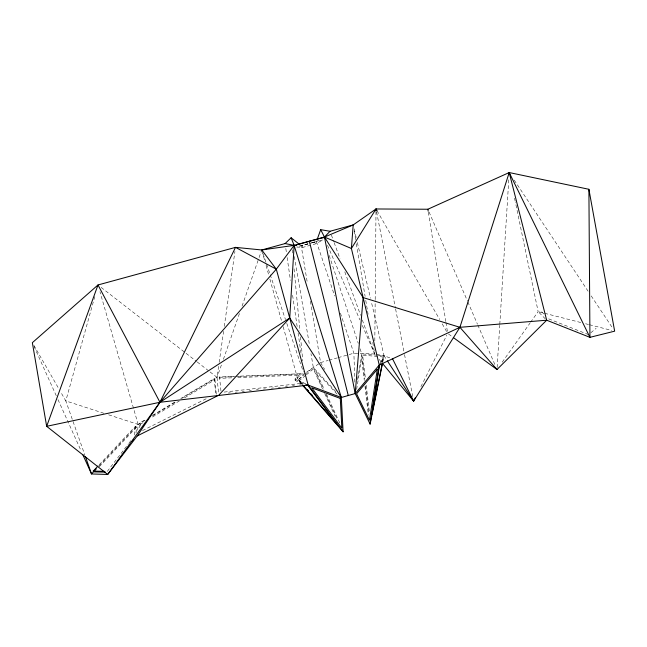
<?xml version="1.0" encoding="UTF-8"?>
<svg xmlns="http://www.w3.org/2000/svg" width="647" height="647" viewBox="0 0 647 647"><rect width="100%" height="100%" fill="white"/><g stroke="black" fill="none" stroke-linecap="round" stroke-linejoin="round"><path stroke-width="0.49" stroke-dasharray="3.23 2.43" d="M338.187 357.629L353.885 353.205L374.702 353.982L374.718 351.968M374.815 340.896L375.179 300.612M375.195 299.601L375.996 210.987M497.122 367.512L499.743 325.304M499.799 324.301L508.906 177.585M140.173 426.106L140.31 424.238L139.55 423.065L145.567 419.482M139.21 427.724L139.55 423.065M137.706 430.166L138.151 424.416L99.953 291.74M136.024 432.98L136.485 427.238L135.272 426.413L98.748 465.242M134.56 435.019L135.272 426.413M218.613 366.372L217.044 377.371L218.597 393.222M219.179 362.369L223.579 331.369M224.291 326.371L234.942 251.376M357.5 379.652L361.754 353.86L359.861 348.126M356.618 389.429L361.681 358.689L364.269 380.476M381.803 362.805L382.992 356.958L362.627 355.138L365.49 379.231M382.434 362.619L383.436 357.718L381.229 361.972M382.838 361.746L384.051 355.801L371.386 302.084M94.785 296.561L65.808 400.914L84.838 454.995M221.387 365.013L217.044 377.371L181.5 398.568M223.385 359.303L239.73 312.719M242.067 306.063L258.743 258.525M259.083 257.571L261.752 249.968M420.906 386.68L446.794 335.227M380.129 363.355L384.051 355.801L392.559 358.818M502.209 362.183L530.039 323.047M530.613 322.23L538.15 311.636L515.376 202.147M107.289 471.388L128.438 443.842M129.044 443.058L130.856 440.696M99.064 465.953L138.151 424.416L145.082 420.275M99.274 466.762L136.485 427.238M301.365 383.865L298.049 380.056L304.017 373.901L319.788 363.121M302.626 384.124L295.153 380.379L300.313 375.09L300.216 373.74L235.654 376.311M295.153 380.379L295.056 379.013L300.216 373.74M590.832 332.752L596.122 328.336M305.61 375.414L299.415 380.525L302.683 384.286M306.379 374.775L313.35 369.016L322.562 388.928M283.151 326.662L298.049 380.056L304.163 375.034M304.923 374.403L313.326 367.496L310.956 353.626M140.31 424.238L142.914 422.685M152.466 416.992L179.373 400.946M184.581 397.84L214.958 379.716L214.254 378.535L180.772 398.495M152.433 415.39L174.755 402.078M152.886 415.625L177.165 401.148M311.652 242.908L316.399 241.606L318.825 240.239M307.996 243.959L296.803 247.033L302.861 247.356L315.954 243.757L322.91 239.875L309.864 243.45M142.477 430.587L207.533 398.083M310.406 301.203L320.597 362.571L328.005 360.492M328.927 360.233L337.257 357.888M299.69 245.164L302.286 245.318L307.899 243.782M311.644 242.754L315.388 241.727L315.954 243.757M307.851 243.951L301.203 245.771L307.446 283.386M224.113 392.082L303.362 383.161M228.27 393.02L230.275 392.794M235.29 392.228L237.295 392.001M242.31 391.435L244.315 391.209M249.321 390.642L251.327 390.416M256.341 389.85L258.347 389.631M263.361 389.065L265.367 388.839M271.376 388.16L273.382 387.933M278.396 387.367L280.402 387.141M285.416 386.574L287.422 386.348M292.428 385.782L294.434 385.563M299.448 384.997L301.453 384.771M220.959 390.901L219.511 376.958L234.643 376.352M234.044 376.691L217.044 377.371L209.11 371.208M238.039 376.53L303.022 373.942M231.755 377.824L219.657 378.309L219.511 376.958M237.805 377.581L300.313 375.09M377.266 355.211L361.754 353.86L364.738 378.94M378.236 355.3L384.051 355.801L386.793 359.999M376.57 354.346L384.051 355.801M580.755 322.513L538.15 311.636L545.251 318.785M585.6 323.751L588.503 324.495M589.474 324.737L611.747 330.431M103.884 413.279L65.808 400.914L60.818 392.219M108.639 414.824L138.151 424.416M588.568 334.645L548.793 318.906L547.37 317.483M298.049 380.056L305.651 383.849M295.056 379.013L306.346 384.714M448.508 334.014L451.743 336.375M101.175 287.43L185.301 352.728M186.093 353.343L196.413 361.349M197.206 361.972L208.318 370.594M541.676 311.797L543.812 313.932M335.85 391.637L313.326 367.496L323.387 389.235M337.079 394.144L316.019 371.556L323.993 388.79M299.634 381.358L302.262 384.383M379.166 359.392L381.722 362.49M514.236 180.109L588.988 292.565M591.221 295.922L612.976 328.652M320.597 362.571L324.64 369.388M377.015 210.712L439.677 319.497M442.184 323.848L446.697 331.676M33.846 345.296L58.82 388.742M326.509 394.233L339.942 423.259M325.902 394.67L337.637 420.04M324.657 393.457L335.122 416.086M34.008 346.355L56.346 395.932M58.004 399.603L81.174 451.016M327.487 245.326L359.894 319.917M362.296 325.441L374.702 353.982L372.712 342.069M429.066 212.014L467.425 300.96M467.83 301.882L477.413 324.123M477.818 325.045L495.4 365.814M331.393 235.039L333.803 241.646M334.143 242.593L339.99 258.638M344.802 271.861L360.605 315.283M362.328 319.998L374.702 353.982M263.046 253.778L266.297 263.313M266.629 264.267L269.88 273.802M270.203 274.757L285.481 319.561M286.783 323.371L303.37 371.993M316.399 241.606L334.661 295.978M340.427 313.148L353.885 353.205L354.912 384.472M329.21 255.46L358.284 343.355M302.286 245.318L302.861 247.356M262.019 250.939L264.995 261.614M266.079 265.505L268.788 275.21M269.872 279.092L281.526 320.839M354.119 228.828L356.19 237.619M357.346 242.504L370.464 298.178M514.551 198.2L515.166 201.16M376.594 211.941L395.406 308.021M395.6 309.007L404.326 353.585M404.521 354.572L412.859 397.169M294.336 256.576L309.598 345.708M354.192 230.874L355.68 239.811M356.343 243.782L365.11 296.399M365.765 300.37L367.423 310.301M367.585 311.296L368.086 314.272M428.338 212.216L445.799 321.494M445.953 322.489L447.384 331.434M285.828 248.545L286.411 252.524M287.131 257.498L290.446 280.377M292.614 295.307L297.232 327.139M298.097 333.108L301.276 354.993M366.202 385.248L369.55 413.352M365.571 385.968L368.79 413.061M364.981 386.421L368.394 415.148M292.258 249.774L292.638 253.778M294.062 268.796L299.941 330.86M300.507 336.861L302.788 360.889M214.958 379.716L216.3 394.274M214.254 378.535L215.661 394.023"/><path stroke-width="0.97" d="M375.996 210.987L376.012 208.973L427.869 209.24L509.213 172.555L588.899 189.288L614.65 331.167L589.935 337.338L546.675 320.216L459.912 327.309L379.255 365.037L355.203 393.546L341.317 397.484L308.182 385.111L159.955 402.272L46.657 426.316L32.35 342.684L98.004 284.963L235.516 247.372L261.752 249.968L294.142 245.367L324.47 237.053L353.197 224.921L376.012 208.973L377.015 210.712M509.092 174.569L509.213 172.555L589.935 337.338L588.899 189.288M355.203 393.546L363.137 297.588L324.47 237.053L320.686 229.669L330.019 231.27L353.197 224.921L351.402 248.497L379.255 365.037L370.1 424.092L355.203 393.546L324.47 237.053L330.019 231.27M382.24 363.598L371.839 414.509L379.465 365.369L380.347 363.671M382.434 363.719L370.1 424.092L369.866 422.087M453.361 337.564L496.993 369.518L546.675 320.216L509.213 172.555L459.912 327.309L413.635 401.124L382.361 363.258M317.062 239.77L320.686 229.669M387.343 360.84L413.635 401.124L415.455 397.517M376.012 208.973L351.402 248.497L324.47 237.053L322.853 237.959M82.832 454.687L91.518 473.968L107.693 474.445L137.261 435.916L159.955 402.272L276.301 269.168L294.142 245.367L296.156 245.48M132.093 441.529L133.306 439.96M105.526 472.14L94.454 471.889L93.241 471.097L98.061 465.969M96.322 468.865L91.518 473.968L85.509 456.887M291.118 237.764L294.142 245.367L341.317 397.484L343.088 431.816L308.182 385.111L276.301 269.168L261.752 249.968L285.109 243.571L291.118 237.764L299.65 244.542M137.261 435.916L218.783 395.204L289.735 318.017L294.142 245.367L285.109 243.571M296.221 244.954L322.327 237.797M93.241 471.097L104.28 471.331M363.137 297.588L459.912 327.309L496.993 369.518M306.346 384.714L308.021 385.555L337.087 424.416L302.917 385.135M276.301 269.168L235.516 247.372L159.955 402.272L107.693 474.445L46.657 426.316L98.004 284.963L159.955 402.272L289.735 318.017L341.317 397.484M307.252 389.543L308.562 391.047M311.175 394.047L312.477 395.552M302.683 385.386L343.088 431.816L342.247 430.004M392.559 358.818L413.635 401.124M309.323 241.202L348.264 395.511M509.213 172.555L509.626 174.528M427.869 209.24L428.185 211.221M377.33 369.243L369.469 420.251L356.578 393.797L377.33 369.243M340.29 398.415L311.733 387.779L341.842 428.136L340.29 398.415"/></g></svg>
